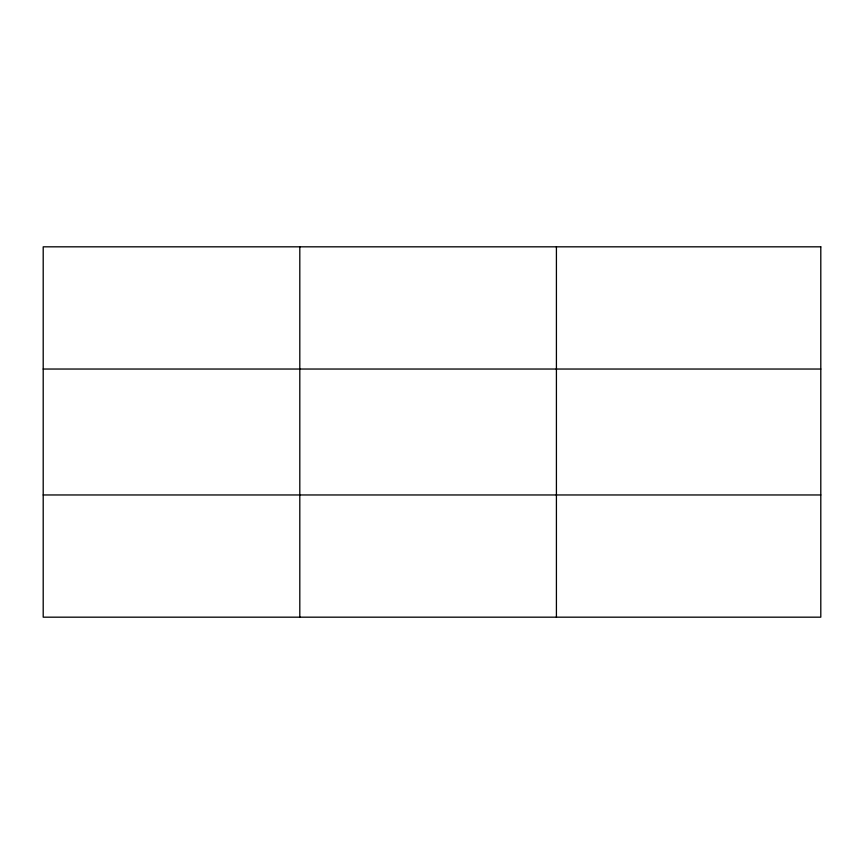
<?xml version="1.0" encoding="UTF-8"?>
<svg xmlns="http://www.w3.org/2000/svg" width="864" height="864" viewBox="0 0 864 864"><rect width="100%" height="100%" fill="white"/><g stroke="black" fill="none" stroke-linecap="round" stroke-linejoin="round"><path stroke-width="1.3" d="M299.808 617.177L299.808 246.823M556.416 617.177L556.416 246.823M43.2 369.036L820.8 369.036M43.2 494.964L820.8 494.964M820.8 246.823L820.8 617.177L43.2 617.177L43.2 246.823L820.8 246.823"/></g></svg>
